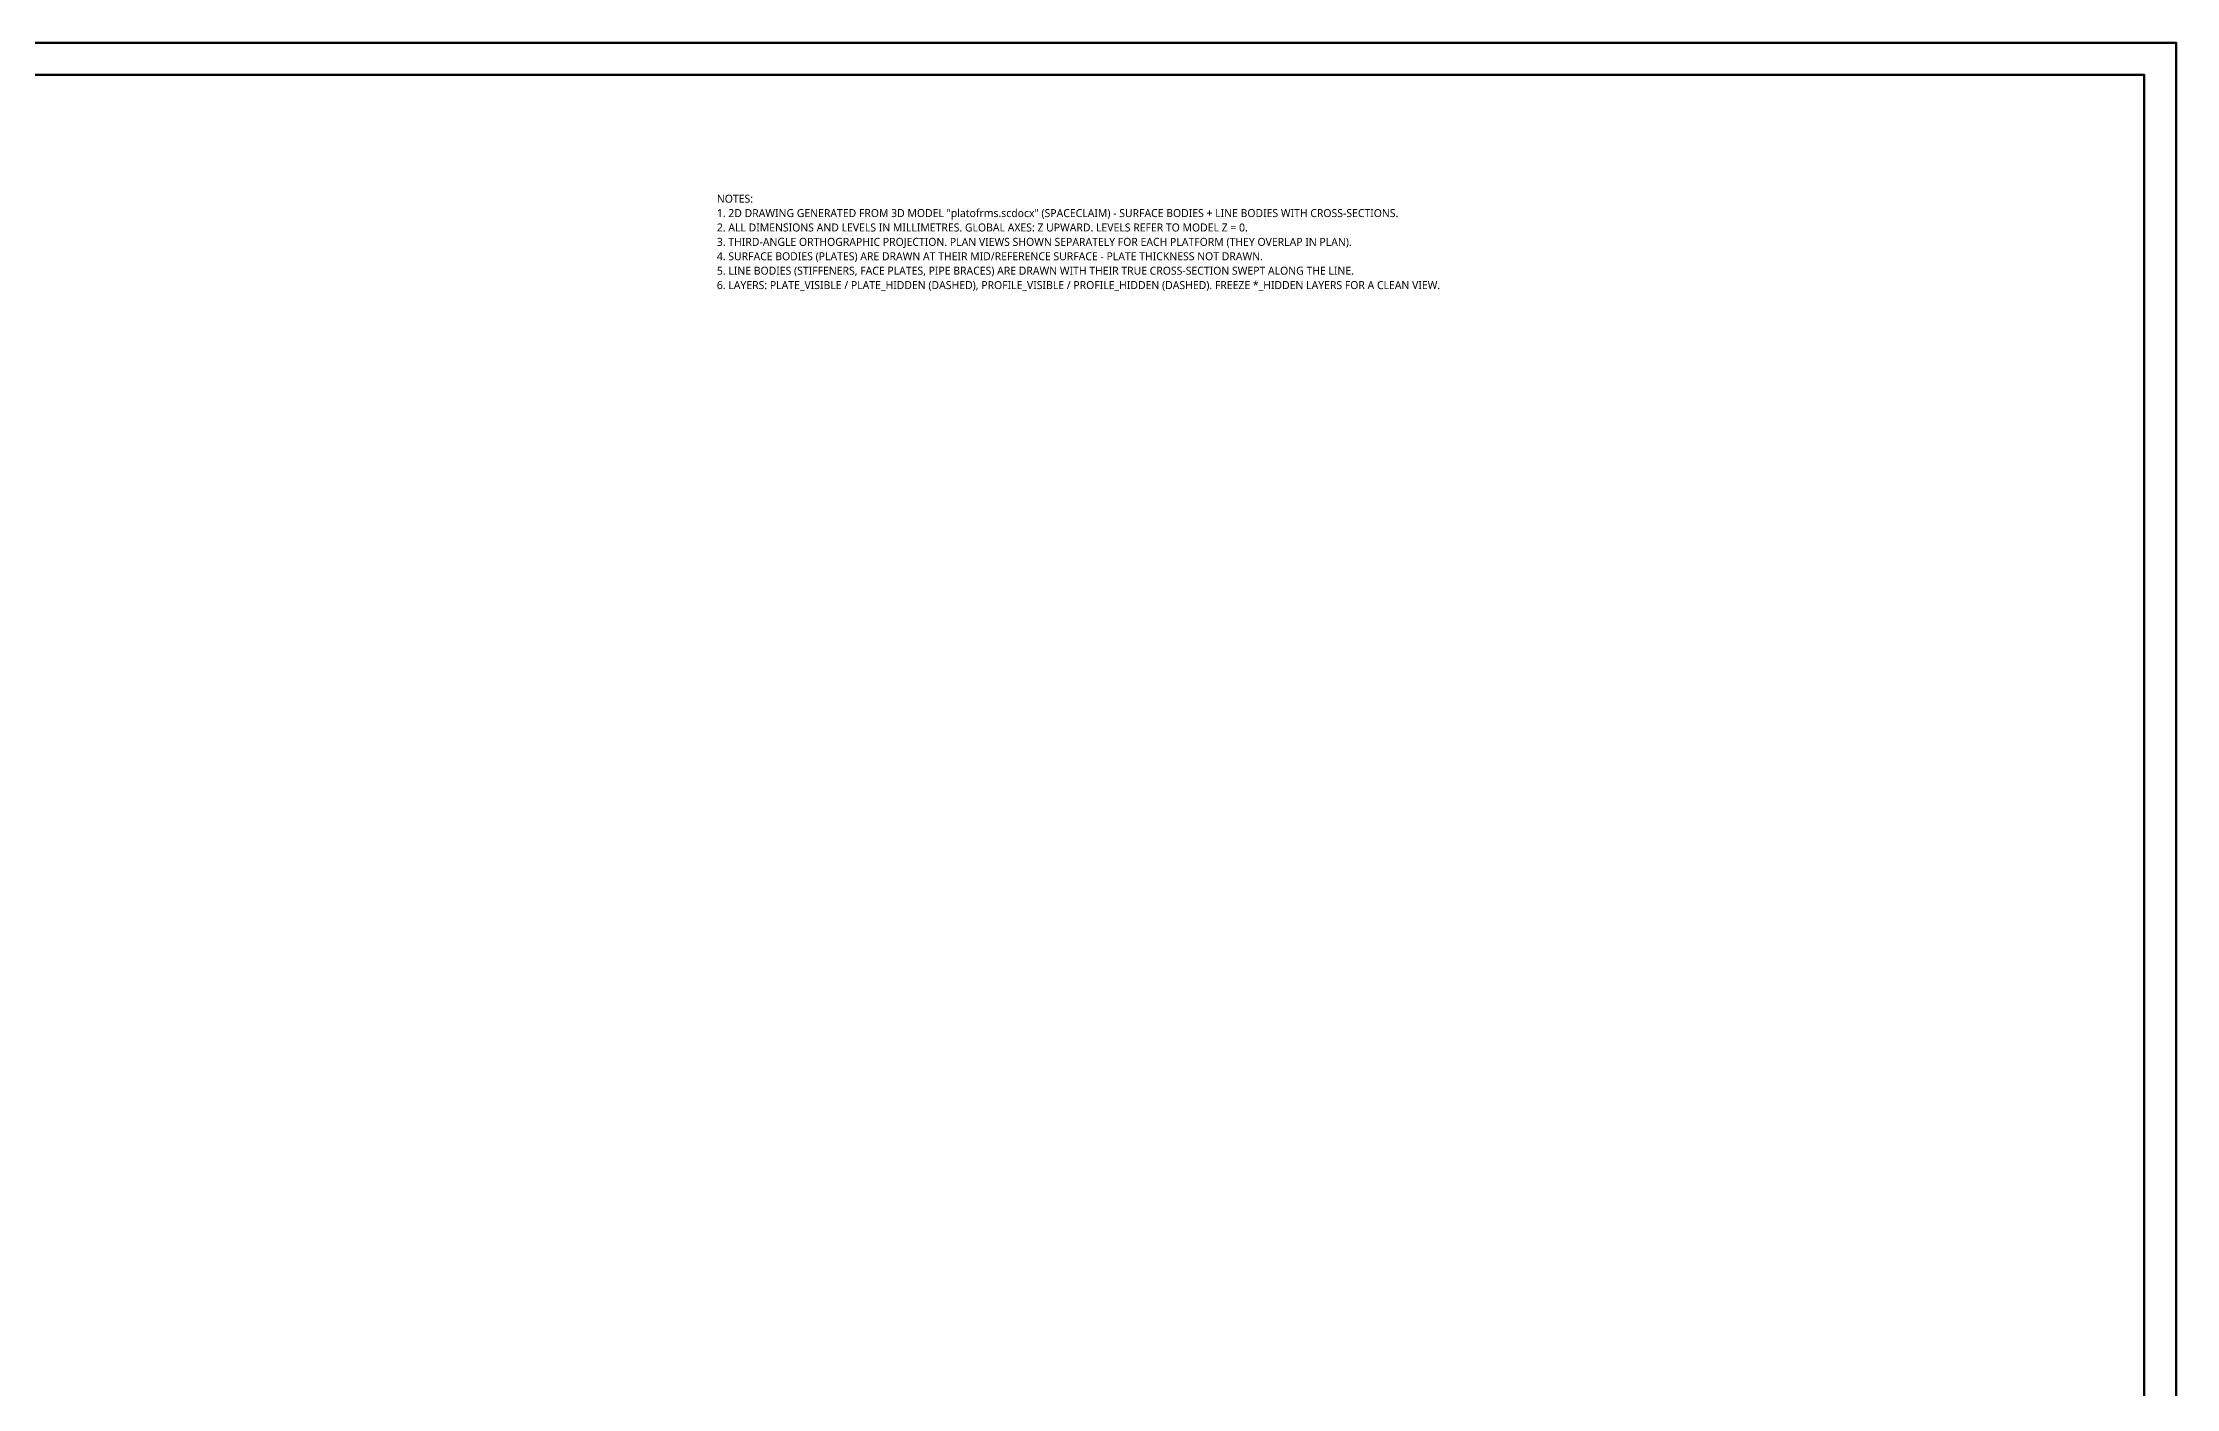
# Model space of a CAD drawing. Header units: millimetres. Extents: x -11795 to 47768, y 22971 to 65021.
# Drawn here: x 14322 to 47655, y 43996 to 65021 of the extents above; entities that cross this region are included whole.
import ezdxf

# ---------------------------------------------------------------- set-up
doc = ezdxf.new("R2010")
doc.units = ezdxf.units.MM
doc.layers.add('FRAME', color=7, linetype='Continuous', lineweight=50)
doc.layers.add('TEXT', color=2, linetype='Continuous', lineweight=25)
doc.styles.add('OpenSans', font='OpenSans-Regular.ttf')

msp = doc.modelspace()

# ---------------------------------------------------------------- linework, layer by layer
at = {"layer": 'FRAME'}
for points in [[(-11794.6, 22971.3), (47655.4, 22971.3), (47655.4, 65021.3), (-11794.6, 65021.3)], [(-11294.6, 23471.3), (47155.4, 23471.3), (47155.4, 64521.3), (-11294.6, 64521.3)]]:
    msp.add_lwpolyline(points, close=True, dxfattribs=at)

# ---------------------------------------------------------------- texts
at = {"layer": 'TEXT', "style": 'OpenSans'}
for s, p in [('1. 2D DRAWING GENERATED FROM 3D MODEL "platofrms.scdocx" (SPACECLAIM) - SURFACE BODIES + LINE BODIES WITH CROSS-SECTIONS.', (24854.9, 62296.3)), ('NOTES:', (24854.9, 62521.3)), ('2. ALL DIMENSIONS AND LEVELS IN MILLIMETRES. GLOBAL AXES: Z UPWARD. LEVELS REFER TO MODEL Z = 0.', (24854.9, 62071.3)), ('4. SURFACE BODIES (PLATES) ARE DRAWN AT THEIR MID/REFERENCE SURFACE - PLATE THICKNESS NOT DRAWN.', (24854.9, 61621.3)), ('3. THIRD-ANGLE ORTHOGRAPHIC PROJECTION. PLAN VIEWS SHOWN SEPARATELY FOR EACH PLATFORM (THEY OVERLAP IN PLAN).', (24854.9, 61846.3)), ('5. LINE BODIES (STIFFENERS, FACE PLATES, PIPE BRACES) ARE DRAWN WITH THEIR TRUE CROSS-SECTION SWEPT ALONG THE LINE.', (24854.9, 61396.3)), ('6. LAYERS: PLATE_VISIBLE / PLATE_HIDDEN (DASHED), PROFILE_VISIBLE / PROFILE_HIDDEN (DASHED). FREEZE *_HIDDEN LAYERS FOR A CLEAN VIEW.', (24854.9, 61171.3))]:
    msp.add_text(s, height=125, dxfattribs=at).set_placement(p)

doc.saveas('drawing.dxf')
